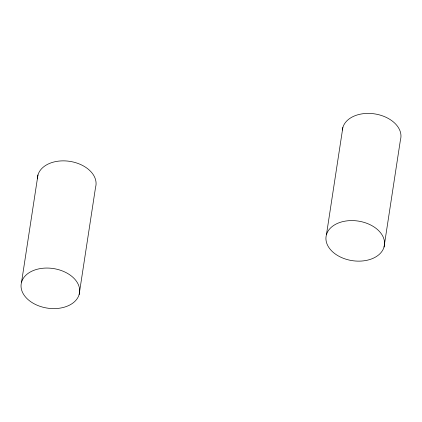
<?xml version="1.0" encoding="UTF-8"?>
<svg xmlns="http://www.w3.org/2000/svg" width="422" height="422" viewBox="0 0 422 422"><rect width="100%" height="100%" fill="white"/><g stroke="black" fill="none" stroke-linecap="round" stroke-linejoin="round"><path stroke-width="0.63" d="M21.559 282.154L37.959 174.966M79.151 294.498A29.508 20.013 8.7 0 0 40.77 268.513A29.508 20.013 8.7 0 0 31.144 301.973A29.508 20.013 8.7 0 0 79.151 294.498L95.551 187.31A29.508 20.013 8.7 0 0 69.461 161.304A29.508 20.013 8.7 0 0 37.431 178.859M326.449 234.69L342.849 127.502M384.041 247.034A29.508 20.013 8.7 0 0 345.66 221.049A29.508 20.013 8.7 0 0 336.033 254.508A29.508 20.013 8.7 0 0 384.041 247.034L400.441 139.846A29.508 20.013 8.7 0 0 375.311 113.993A29.508 20.013 8.7 0 0 342.369 130.076"/></g></svg>
